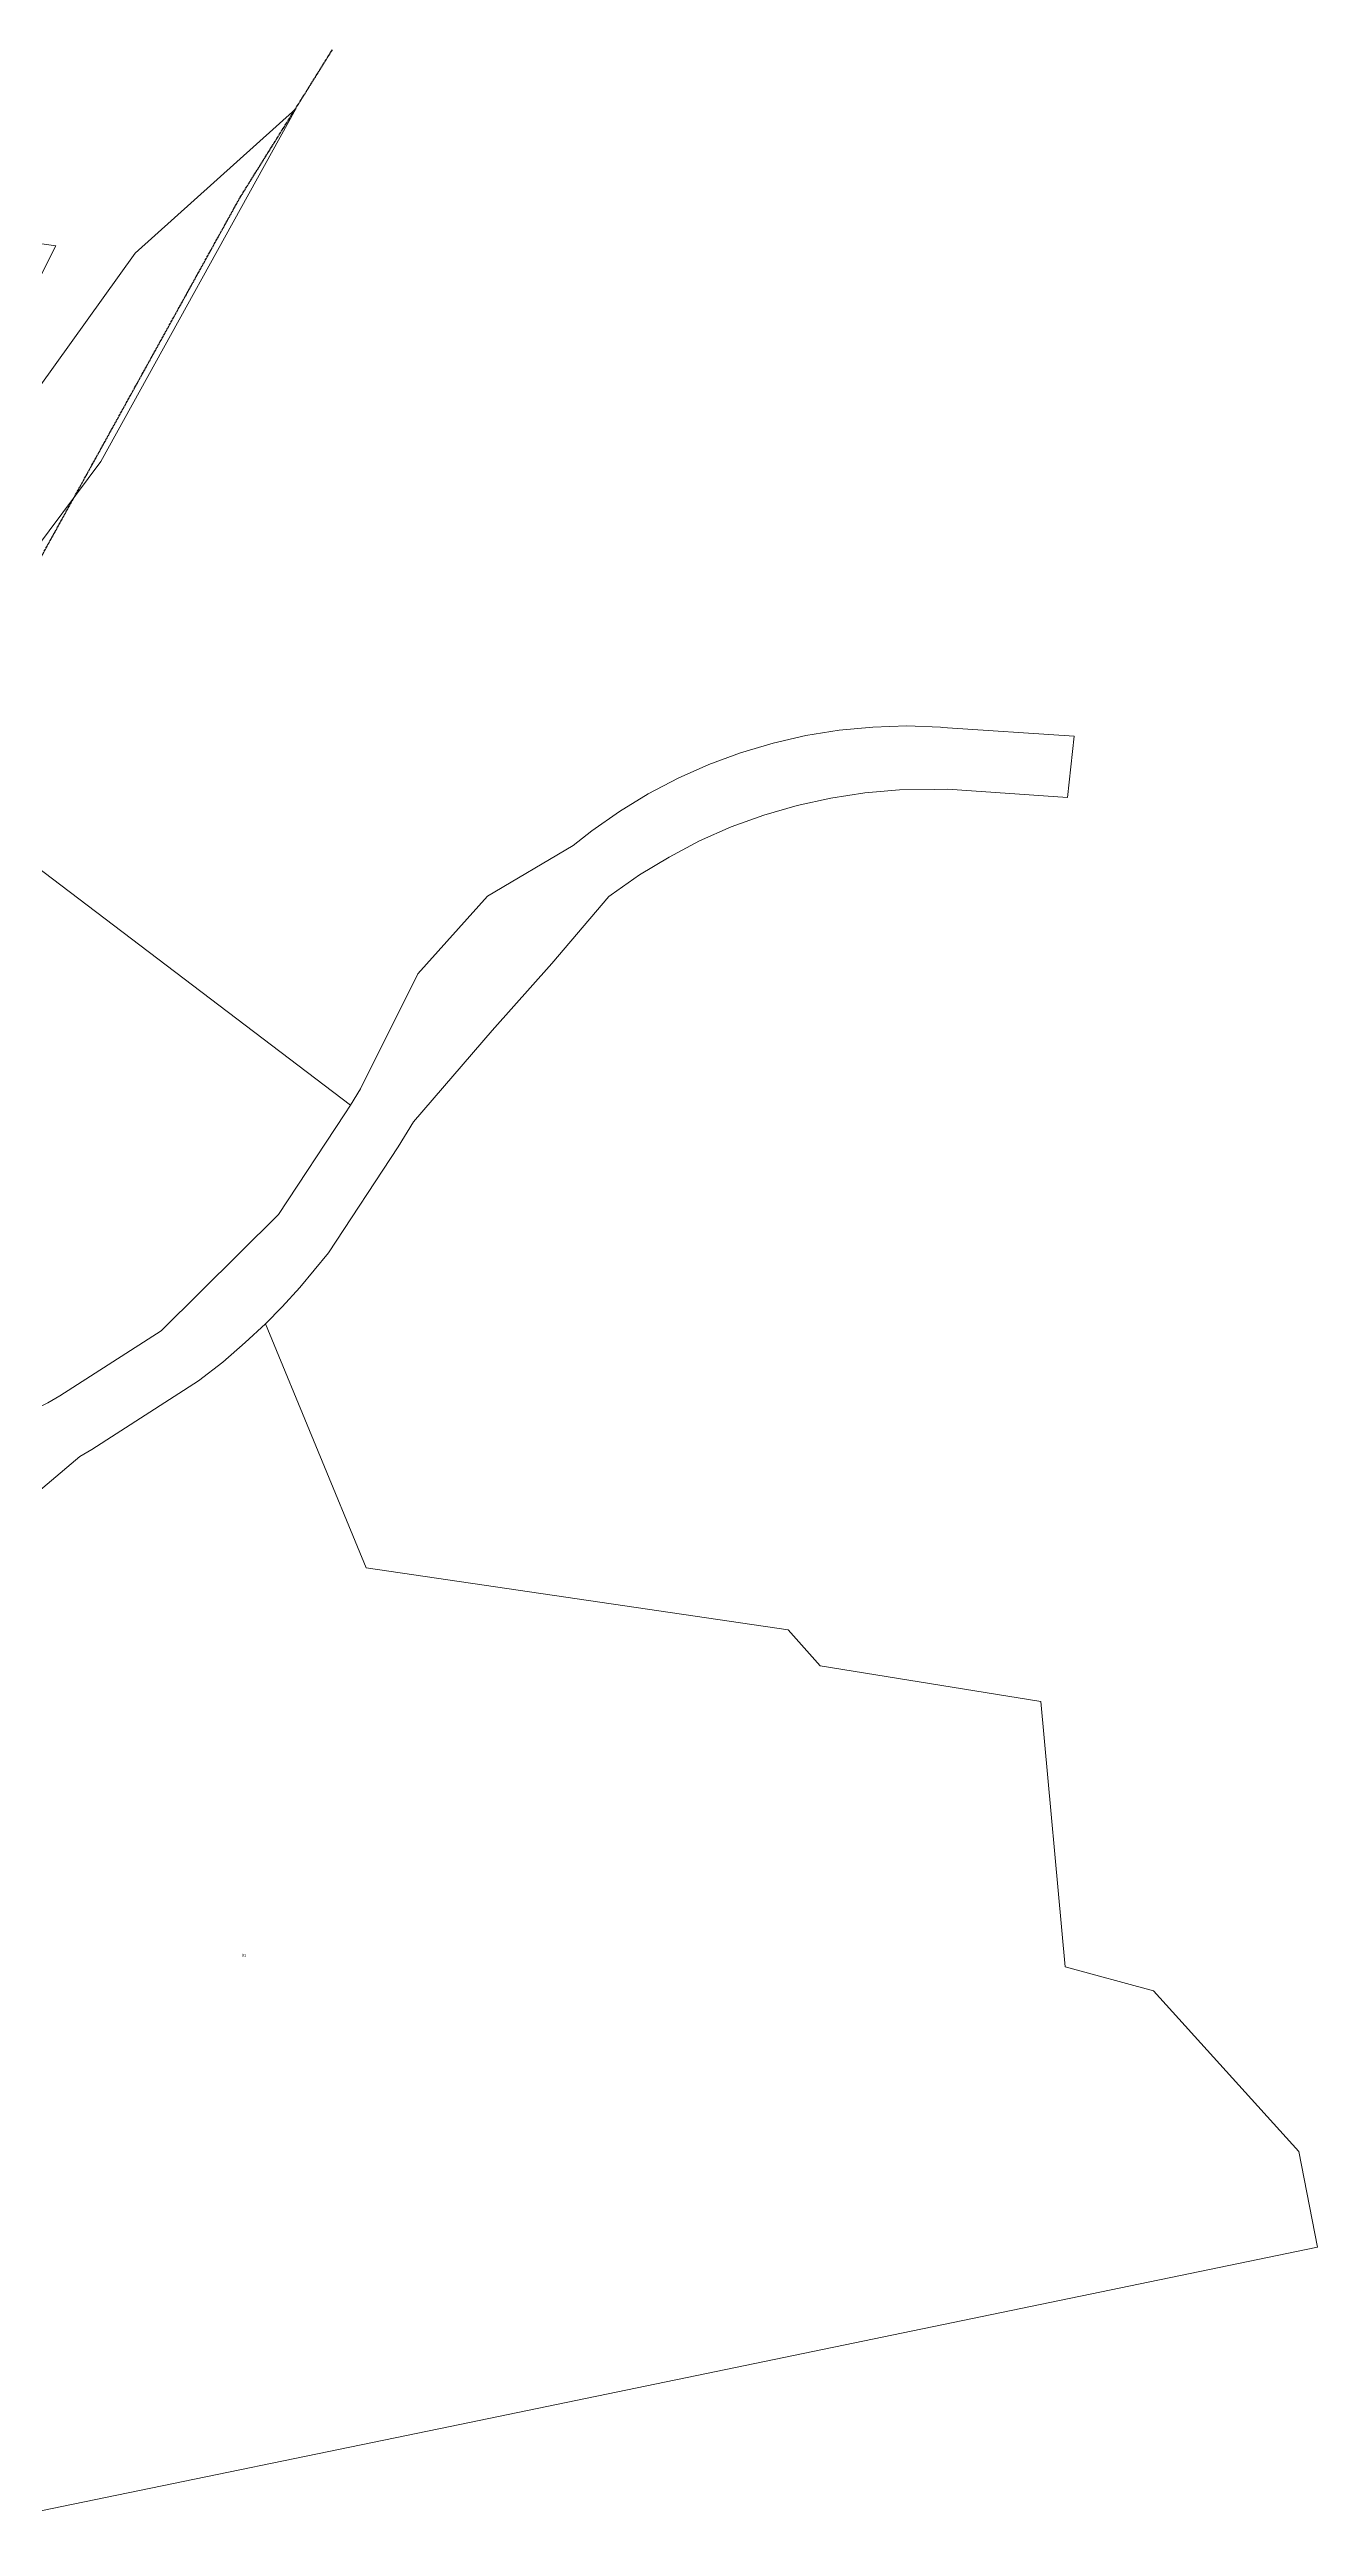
# Model space of a CAD drawing. Header units: metres. Extents: x 268894 to 271187, y 6187806 to 6189595.
# Drawn here: x 270362 to 271187, y 6187982 to 6189595 of the extents above; entities that cross this region are included whole.
import ezdxf

# ---------------------------------------------------------------- set-up
doc = ezdxf.new("R2010")
doc.units = ezdxf.units.M
doc.linetypes.add('Cable Exist OH', pattern=[1, 1, 0])
doc.layers.add('Cadastre Land Parcels_SP_EXT', color=9, linetype='Continuous', lineweight=5)
doc.layers.add('Cadastre Roads_SP_EXT', color=9, linetype='Continuous', lineweight=5)
doc.layers.add('Mains_HV_EXT', color=7, linetype='Continuous')
doc.styles.get("Standard").update_dxf_attribs({"font": 'arial.ttf'})

msp = doc.modelspace()

# ---------------------------------------------------------------- linework, layer by layer
at = {"layer": 'Cadastre Land Parcels_SP_EXT', "linetype": 'Continuous'}
for points in [[(270339.4, 6188642.6), (270382.1, 6188678.6), (270389.9, 6188683.2), (270459.3, 6188727.9), (270475.1, 6188740.2), (270489.7, 6188752.9), (270502.8, 6188765), (270513.7, 6188776.1), (270525.1, 6188788.8), (270534.6, 6188800), (270543.8, 6188811.4), (270589.2, 6188880.4), (270599.2, 6188896.7), (270650.4, 6188956.1), (270689.2, 6188999.7), (270726.4, 6189043.4), (270727.8, 6189044.4), (270746.2, 6189057.4), (270765.5, 6189069.1), (270785.4, 6189079.6), (270806, 6189088.7), (270827.2, 6189096.4), (270848.8, 6189102.7), (270870.7, 6189107.5), (270893, 6189110.9), (270915.5, 6189112.8), (270938, 6189113.1), (270946.7, 6189113.2), (271024.9, 6189107.8), (271029.1, 6189147.9), (271029.1, 6189147.9), (270943.5, 6189153.4), (270942.2, 6189153.7), (270920.2, 6189154.5), (270898.2, 6189153.7), (270876.3, 6189151.7), (270854.6, 6189148.2), (270833.2, 6189143.3), (270812.1, 6189137), (270791.5, 6189129.4), (270771.4, 6189120.4), (270752, 6189110.2), (270733.3, 6189098.7), (270715.2, 6189086.1), (270703.2, 6189076.5), (270647.4, 6189043.5), (270602, 6188993.1), (270564.6, 6188918.1), (270558.1, 6188907.6), (270554.6, 6188901.8), (270511.4, 6188836.2), (270435, 6188760.6), (270369, 6188718.2), (270361.2, 6188713.6)], [(270307.2, 6187981.9), (270377.7, 6187996.4), (270615.7, 6188045.4), (271187.5, 6188163.7), (271175.5, 6188226), (271080.9, 6188330.7), (271023.4, 6188346.4), (271007.4, 6188519.2), (270863.9, 6188542.3), (270843.1, 6188565.8), (270568.4, 6188606.1), (270502.8, 6188765), (270489.7, 6188752.9), (270475.1, 6188740.2), (270459.3, 6188727.9), (270389.9, 6188683.2), (270382.1, 6188678.6), (270339.4, 6188642.6)]]:
    msp.add_lwpolyline(points, dxfattribs=at)
msp.add_lwpolyline([(270285.8, 6188677), (270361.2, 6188713.6), (270369, 6188718.2), (270435, 6188760.6), (270511.4, 6188836.2), (270554.6, 6188901.8), (270558.1, 6188907.6), (270347.1, 6189068), (270283, 6189116.7), (270280.6, 6189118.5), (270271.5, 6189102), (270206.9, 6188985.3), (270083.9, 6188804.8), (269996.9, 6188694.7), (270011.2, 6188692.6), (270031.3, 6188689.6), (270101.1, 6188679.4), (270121.2, 6188676.5), (270181.9, 6188667.6), (270262.5, 6188655.8), (270285.8, 6188677)], close=True, dxfattribs=at)
at = {"layer": 'Cadastre Roads_SP_EXT', "linetype": 'Continuous'}
for points in [[(270345.5, 6189259.4), (270395.7, 6189326.6), (270522.7, 6189556.3), (270418, 6189462.3), (270334.8, 6189346.1)], [(270329.5, 6189394.1), (270366.5, 6189467.2), (270329.2, 6189472.4)]]:
    msp.add_lwpolyline(points, dxfattribs=at)
at = {"layer": 'Mains_HV_EXT', "color": 7, "linetype": 'Cable Exist OH'}
msp.add_lwpolyline([(269997.5, 6188720.2), (270067.2, 6188819), (270131.6, 6188910.3), (270195, 6189000.2), (270253.2, 6189077.2), (270300.9, 6189163.3), (270362.8, 6189275.3), (270417.9, 6189375), (270486.4, 6189498.8), (270546.5, 6189595)], dxfattribs=at)

# ---------------------------------------------------------------- texts
at = {"layer": 'Cadastre Land Parcels_SP_EXT'}
msp.add_text('91', height=1.8, dxfattribs=at).set_placement((270487.5, 6188353))

doc.saveas('drawing.dxf')
